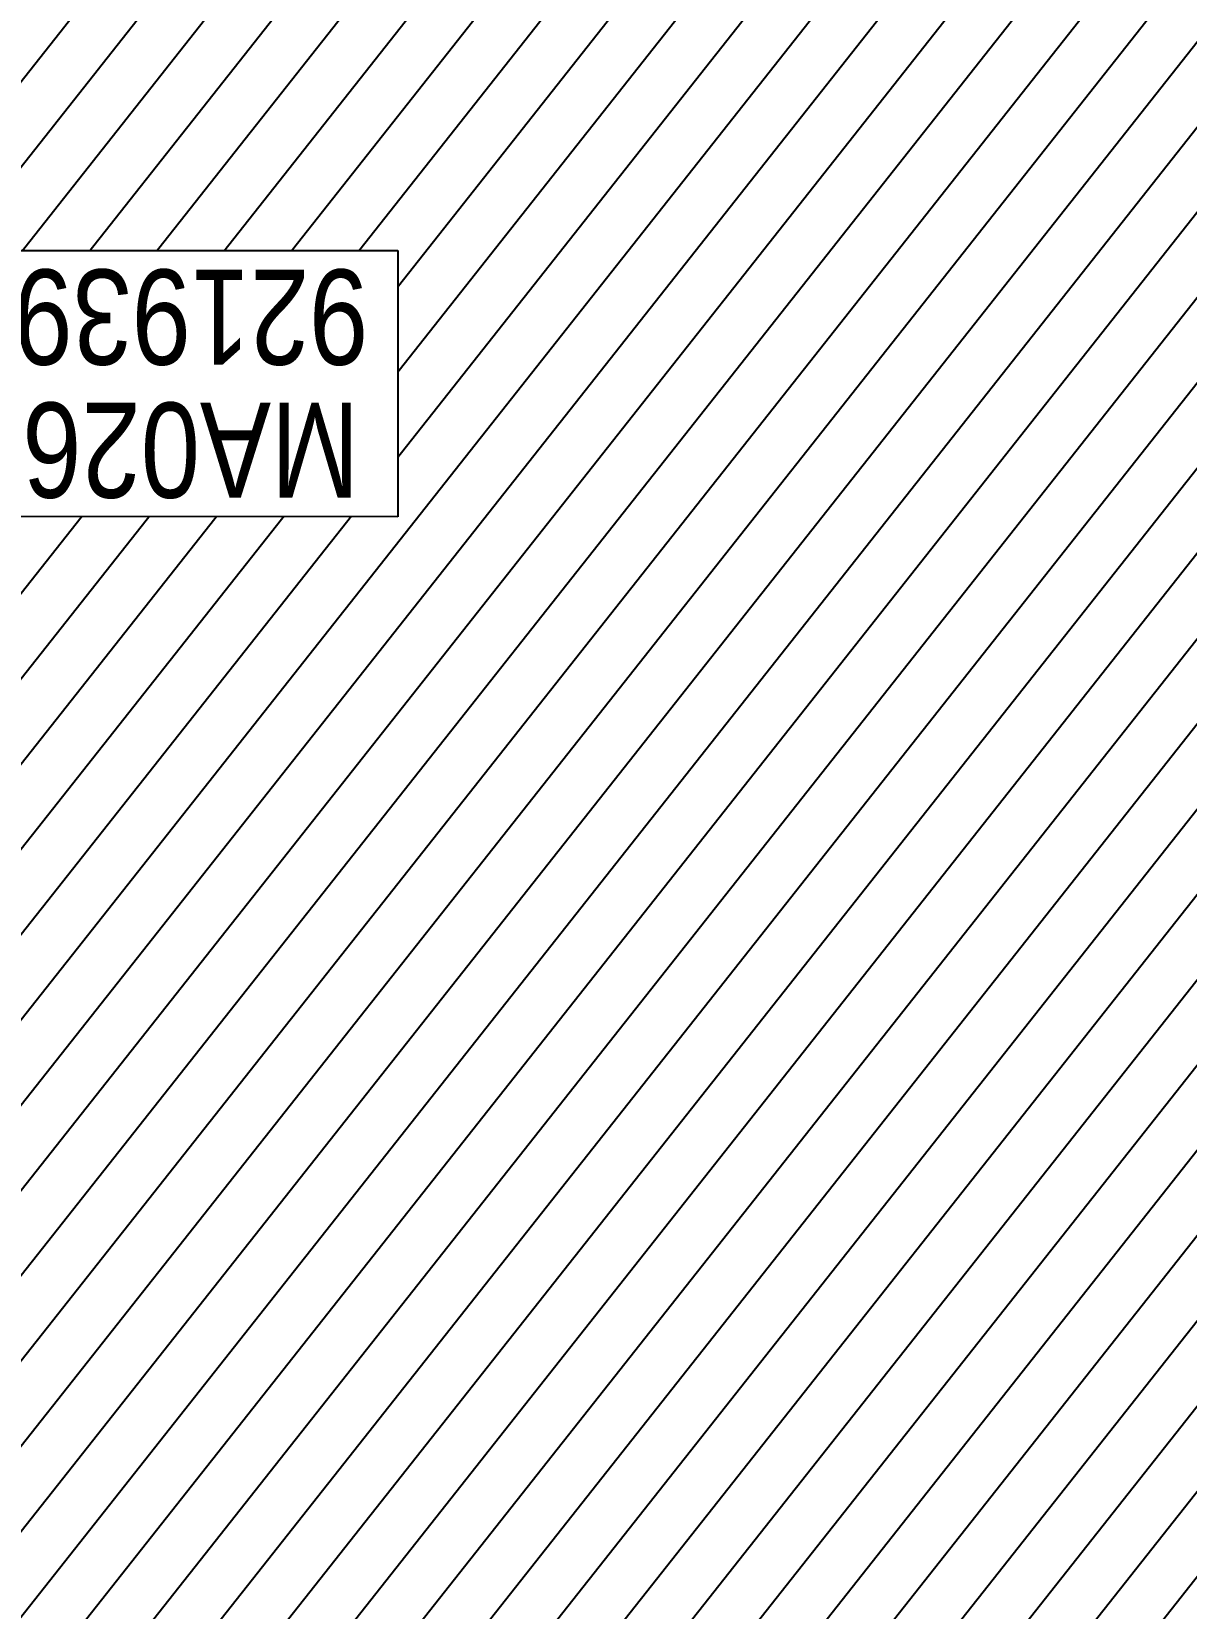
# Model space of a CAD drawing. Header units: centimetres. Extents: x -6122352 to 4157695, y -1694241 to 1947892.
# Drawn here: x 207591 to 213053, y -168375 to -160911 of the extents above; entities that cross this region are included whole.
import ezdxf
from ezdxf.xclip import XClip

# ---------------------------------------------------------------- set-up
doc = ezdxf.new("R2010")
doc.units = ezdxf.units.CM
doc.header["$MEASUREMENT"] = 0
doc.header["$XCLIPFRAME"] = 2
for name, pattern in [('DASHED2', [0.375, 0.25, -0.125]), ('XR-AR-END-SETTING OUT PLAN$0$23585-XR-AR-END-GROUND FLOOR$0$23261-XR-AR-SI-GF$0$HIDDEN', [0.375, 0.25, -0.125]), ('XR-AR-END-SETTING OUT PLAN$0$23585-XR-AR-END-GROUND FLOOR$0$945-4P-1-101-GROUND FLOOR PLAN$0$XR-MIDDLE-GROUND FLOOR PLAN$0$HIDDEN2', [0.1875, 0.125, -0.0625]), ('XR-AR-END-SETTING OUT PLAN$0$23585-XR-AR-END-GROUND FLOOR$0$HIDDEN', [0.375, 0.25, -0.125]), ('XR-AR-END-SETTING OUT PLAN$0$23585-XR-AR-END-GROUND FLOOR$0$XR-END-GROUND FLOOR PLAN$0$HIDDEN', [9.525, 6.35, -3.175]), ('XR-AR-END-SETTING OUT PLAN$0$23585-XR-AR-END-GROUND FLOOR$0$XR-END-GROUND FLOOR PLAN$0$HIDDEN2', [0.1875, 0.125, -0.0625]), ('XR-AR-MID-SETTING OUT FOR MASTER$0$23585-XR-AR-MID-GROUND FLOOR$0$23261-XR-AR-SI-GF$0$HIDDEN', [0.375, 0.25, -0.125]), ('XR-AR-MID-SETTING OUT FOR MASTER$0$23585-XR-AR-MID-GROUND FLOOR$0$945-4P-1-101-GROUND FLOOR PLAN$0$XR-MIDDLE-GROUND FLOOR PLAN$0$HIDDEN', [9.525, 6.35, -3.175]), ('XR-AR-MID-SETTING OUT FOR MASTER$0$23585-XR-AR-MID-GROUND FLOOR$0$945-4P-1-101-GROUND FLOOR PLAN$0$XR-MIDDLE-GROUND FLOOR PLAN$0$HIDDEN2', [0.1875, 0.125, -0.0625])]:
    doc.linetypes.add(name, pattern=pattern)
doc.layers.add('23585-XR-AR-DAMAC PLOT LIMITS$0$1-End units', color=7, linetype='Continuous', lineweight=5, true_color=0xf8991e)
for name, color, linetype, lineweight in [('23585-XR-AR-DAMAC PLOT LIMITS$0$1-Mid units', 41, 'Continuous', 5), ('@ Foundations', 4, 'DASHED2', 50), ('A-ANNO-TEXT', 3, 'Continuous', 25), ('XR-AR-END-SETTING OUT PLAN$0$23585-XR-AR-END-GROUND FLOOR$0$A-DOOR-FULL', 1, 'Continuous', 9), ('XR-AR-END-SETTING OUT PLAN$0$23585-XR-AR-END-GROUND FLOOR$0$A-FLOR-OVHD', 9, 'XR-AR-END-SETTING OUT PLAN$0$23585-XR-AR-END-GROUND FLOOR$0$23261-XR-AR-SI-GF$0$HIDDEN', 15), ('XR-AR-END-SETTING OUT PLAN$0$23585-XR-AR-END-GROUND FLOOR$0$A-FLOR-UNDR', 8, 'XR-AR-END-SETTING OUT PLAN$0$23585-XR-AR-END-GROUND FLOOR$0$HIDDEN', 5), ('XR-AR-END-SETTING OUT PLAN$0$23585-XR-AR-END-GROUND FLOOR$0$A-GLAZ-SILL', 8, 'Continuous', 5), ('XR-AR-END-SETTING OUT PLAN$0$23585-XR-AR-END-GROUND FLOOR$0$A-WALL', 7, 'Continuous', 30), ('XR-AR-END-SETTING OUT PLAN$0$23585-XR-AR-END-GROUND FLOOR$0$A-WALL-FNSH', 9, 'Continuous', 5), ('XR-AR-END-SETTING OUT PLAN$0$23585-XR-AR-END-GROUND FLOOR$0$S-COLS', 51, 'Continuous', 40), ('XR-AR-END-SETTING OUT PLAN$0$23585-XR-AR-END-GROUND FLOOR$0$S-COLS-PATT', 8, 'Continuous', 5), ('XR-AR-MID-SETTING OUT FOR MASTER$0$23585-XR-AR-MID-GROUND FLOOR$0$$A-WALL', 1, 'Continuous', 5), ('XR-AR-MID-SETTING OUT FOR MASTER$0$23585-XR-AR-MID-GROUND FLOOR$0$A-DOOR-FULL', 1, 'Continuous', 9), ('XR-AR-MID-SETTING OUT FOR MASTER$0$23585-XR-AR-MID-GROUND FLOOR$0$A-FLOR-OVHD', 9, 'XR-AR-MID-SETTING OUT FOR MASTER$0$23585-XR-AR-MID-GROUND FLOOR$0$23261-XR-AR-SI-GF$0$HIDDEN', 15), ('XR-AR-MID-SETTING OUT FOR MASTER$0$23585-XR-AR-MID-GROUND FLOOR$0$A-GLAZ-SILL', 8, 'Continuous', 5), ('XR-AR-MID-SETTING OUT FOR MASTER$0$23585-XR-AR-MID-GROUND FLOOR$0$A-WALL', 7, 'Continuous', 30), ('XR-AR-MID-SETTING OUT FOR MASTER$0$23585-XR-AR-MID-GROUND FLOOR$0$A-WALL-FNSH', 9, 'Continuous', 5), ('XR-AR-MID-SETTING OUT FOR MASTER$0$23585-XR-AR-MID-GROUND FLOOR$0$S-COLS', 51, 'Continuous', 40)]:
    doc.layers.add(name, color=color, linetype=linetype, lineweight=lineweight)
for name, color, linetype in [('@MI-REF LAYER', 7, 'Continuous'), ('B_TH_6', 7, 'Continuous'), ('XR-AR-END-SETTING OUT PLAN$0$23585-XR-AR-END-GROUND FLOOR$0$A-Flor-Hral', 3, 'Continuous'), ('XR-AR-END-SETTING OUT PLAN$0$23585-XR-AR-END-GROUND FLOOR$0$A-Flor-Strs', 1, 'Continuous'), ('XR-AR-MID-SETTING OUT FOR MASTER$0$23585-XR-AR-MID-GROUND FLOOR$0$A-Flor-Hral', 3, 'Continuous'), ('XR-AR-MID-SETTING OUT FOR MASTER$0$23585-XR-AR-MID-GROUND FLOOR$0$A-Flor-Strs', 1, 'Continuous'), ('XR-AR-MID-SETTING OUT FOR MASTER$0$23585-XR-AR-MID-GROUND FLOOR$0$G-SHAD-20', 251, 'Continuous'), ('XR-AR-MID-SETTING OUT FOR MASTER$0$23585-XR-AR-MID-GROUND FLOOR$0$GS-HATCH-FLOOR TILE', 251, 'Continuous')]:
    doc.layers.add(name, color=color, linetype=linetype)
doc.styles.add('Xref group 33-41$0$Overall SOP Plan$0$LAC-609-NG10-1-XREF-GRID-125SC$0$GRID-DIM-NO', font='arial.ttf', dxfattribs={"width": 0.8})

# ---------------------------------------------------------------- blocks, each defined once
blk = doc.blocks.new('23585-XR-AR-DAMAC PLOT LIMITS')
at = {"layer": '23585-XR-AR-DAMAC PLOT LIMITS$0$1-End units', "color": 251, "true_color": 0x636466}
blk.add_lwpolyline([(496656.7965, 2768927.4991), (496639.1013, 2768943.7127), (496645.2829, 2768950.4591), (496662.9781, 2768934.2455)], close=True, dxfattribs=at)
at = {"layer": '23585-XR-AR-DAMAC PLOT LIMITS$0$1-Mid units', "color": 251, "true_color": 0x636466}
blk.add_lwpolyline([(496662.9781, 2768934.2455), (496645.2829, 2768950.4591), (496649.3363, 2768954.8829), (496667.0315, 2768938.6693)], close=True, dxfattribs=at)
blk = doc.blocks.new('A$Cf093b529')
at = {"layer": 'A-ANNO-TEXT'}
blk.add_blockref('23585-XR-AR-DAMAC PLOT LIMITS', (-495391.9901, -2768603.4419), dxfattribs=at)
blk = doc.blocks.new('*U36')
at = {"linetype": 'XR-AR-END-SETTING OUT PLAN$0$23585-XR-AR-END-GROUND FLOOR$0$XR-END-GROUND FLOOR PLAN$0$HIDDEN', "ltscale": 0.2}
blk.add_lwpolyline([(672.5, 0, 0, 0, 0), (125, 0, 16.7, 16.7, 0), (62.5, -171.7, 16.7, 16.7, 0), (-62.5, 171.7, 16.7, 16.7, 0), (-125, 0, 0, 0, 0), (-771.8, 0, 0, 0, 0)], format="xyseb", dxfattribs=at)
blk = doc.blocks.new('*U131')
for points in [[(91, 0), (41, 0), (41, 1021), (91, 1021)], [(0, 0), (38, 0), (38, -50), (50, -50), (50, -122.2), (0, -122.2)], [(1100, 0), (1062, 0), (1062, -50), (1050, -50), (1050, -122.2), (1100, -122.2)]]:
    blk.add_lwpolyline(points, close=True)
at = {"color": 8, "linetype": 'XR-AR-END-SETTING OUT PLAN$0$23585-XR-AR-END-GROUND FLOOR$0$XR-END-GROUND FLOOR PLAN$0$HIDDEN2'}
blk.add_arc((41, 0), 1021, 0, 90, dxfattribs=at)
at = {"layer": 'XR-AR-END-SETTING OUT PLAN$0$23585-XR-AR-END-GROUND FLOOR$0$A-GLAZ-SILL', "linetype": 'XR-AR-END-SETTING OUT PLAN$0$23585-XR-AR-END-GROUND FLOOR$0$945-4P-1-101-GROUND FLOOR PLAN$0$XR-MIDDLE-GROUND FLOOR PLAN$0$HIDDEN2', "ltscale": 3}
blk.add_lwpolyline([(0, 0), (1100, 0), (1100, -122.2), (0, -122.2)], close=True, dxfattribs=at)
blk = doc.blocks.new('XR-AR-END-SETTING OUT PLAN$0$23585-XR-AR-END-GROUND FLOOR$0$A$C75a8815d')
at = {"layer": 'XR-AR-END-SETTING OUT PLAN$0$23585-XR-AR-END-GROUND FLOOR$0$S-COLS', "color": 252, "lineweight": 30}
blk.add_lwpolyline([(6049.9, 10644.6), (6049.9, 9444.6), (6249.9, 9444.6), (6249.9, 10644.6)], close=True, dxfattribs=at)
blk = doc.blocks.new('XR-AR-END-SETTING OUT PLAN')
at = {"layer": 'XR-AR-END-SETTING OUT PLAN$0$23585-XR-AR-END-GROUND FLOOR$0$A-Flor-Hral', "color": 8}
for p, q in [((7060.1, 13800), (9050.1, 13800)), ((7060.1, 13750), (7060.1, 13800)), ((7060.1, 13750), (9050.1, 13750)), ((7060.1, 12850), (8050.1, 12850)), ((7060.1, 12800), (7060.1, 12850)), ((8050.1, 11545), (8050.1, 12850)), ((7060.1, 12800), (8000.1, 12800)), ((8000.1, 11526.8), (8000.1, 12800))]:
    blk.add_line(p, q, dxfattribs=at)
at = {"layer": 'XR-AR-END-SETTING OUT PLAN$0$23585-XR-AR-END-GROUND FLOOR$0$A-Flor-Strs', "color": 8}
for p, q in [((7110.1, 13850), (9050.1, 13850)), ((7110.1, 13800), (7110.1, 13850)), ((7390.1, 13800), (7390.1, 13850)), ((7670.1, 13800), (7670.1, 13850)), ((7950.1, 13800), (7950.1, 13850)), ((7110.1, 12850), (7110.1, 13750)), ((7390.1, 12850), (7390.1, 13750)), ((7670.1, 12850), (7670.1, 13750)), ((7950.1, 12850), (7950.1, 13750)), ((7110.1, 12750), (7110.1, 12800)), ((7390.1, 12750), (7390.1, 12800)), ((7670.1, 12750), (7670.1, 12800)), ((7950.1, 12800), (7950.1, 11508.5)), ((7950.1, 12750), (8000.1, 12750)), ((8050.1, 12750), (9050.1, 12750)), ((8000.1, 12470), (7950.1, 12470)), ((8050.1, 12470), (9050.1, 12470)), ((8000.1, 12190), (7950.1, 12190)), ((8050.1, 12190), (9050.1, 12190)), ((8000.1, 11910), (7950.1, 11910)), ((8050.1, 11910), (9050.1, 11910)), ((8000.1, 11630), (7950.1, 11630)), ((8050.1, 11630), (8280.1, 11630))]:
    blk.add_line(p, q, dxfattribs=at)
at = {"layer": 'XR-AR-END-SETTING OUT PLAN$0$23585-XR-AR-END-GROUND FLOOR$0$A-Flor-Strs', "color": 8, "linetype": 'XR-AR-END-SETTING OUT PLAN$0$23585-XR-AR-END-GROUND FLOOR$0$XR-END-GROUND FLOOR PLAN$0$HIDDEN', "ltscale": 0.1}
for p, q in [((8280.1, 11630), (8413.8, 11630)), ((8500, 11630), (9050.1, 11630)), ((7950.1, 11508.5), (7950.1, 8110)), ((8000.1, 9060), (8000.1, 11526.8)), ((8050.1, 9010), (8050.1, 11545)), ((8000.1, 11350), (7950.1, 11350)), ((8050.1, 11350), (9050.1, 11350)), ((8000.1, 11070), (7950.1, 11070)), ((8050.1, 11070), (9050.1, 11070)), ((8000.1, 10790), (7950.1, 10790)), ((8050.1, 10790), (9050.1, 10790)), ((8000.1, 10510), (7950.1, 10510)), ((8050.1, 10510), (9050.1, 10510)), ((8000.1, 10230), (7950.1, 10230)), ((8050.1, 10230), (9030.1, 10230))]:
    blk.add_line(p, q, dxfattribs=at)
at = {"layer": 'XR-AR-END-SETTING OUT PLAN$0$23585-XR-AR-END-GROUND FLOOR$0$A-Flor-Strs', "color": 8}
for points in [[(8550.1, 12190), (8550.1, 13300), (7110.1, 13300)], [(8413.8, 11630), (8500.1, 11630)]]:
    blk.add_lwpolyline(points, dxfattribs=at)
at = {"layer": 'XR-AR-END-SETTING OUT PLAN$0$23585-XR-AR-END-GROUND FLOOR$0$A-Flor-Strs', "color": 8, "const_width": 20}
blk.add_lwpolyline([(8325.1, 12330), (8550.1, 12190), (8775.1, 12330)], dxfattribs=at)
at = {"layer": 'XR-AR-END-SETTING OUT PLAN$0$23585-XR-AR-END-GROUND FLOOR$0$A-Flor-Strs', "color": 8}
blk.add_circle((7110.1, 13300), 41.8, dxfattribs=at)
at = {"layer": 'XR-AR-END-SETTING OUT PLAN$0$23585-XR-AR-END-GROUND FLOOR$0$A-FLOR-UNDR', "color": 8, "ltscale": 5}
blk.add_line((7950.1, 12650), (9050.1, 12650), dxfattribs=at)
at = {"layer": 'XR-AR-END-SETTING OUT PLAN$0$23585-XR-AR-END-GROUND FLOOR$0$A-WALL', "color": 8}
for points in [[(9250.1, 6650), (9050.1, 6650), (9050.1, 8750), (6850.1, 8750), (6850.1, 8700), (6750.1, 8700), (6750.1, 8750), (6650.1, 8750), (6650.1, 8850), (6950.1, 8850), (6950.1, 8900), (7050.1, 8900), (7050.1, 8850), (9050.1, 8850), (9050.1, 10350), (7050.1, 10350), (7050.1, 9800), (6950.1, 9800), (6950.1, 10550), (7050.1, 10550), (7050.1, 10450), (9050.1, 10450), (9049.9, 19523.4), (9250, 19523.4)], [(7150.1, 12100), (7100.1, 12100), (7100.1, 11550), (7150.1, 11550)]]:
    blk.add_lwpolyline(points, close=True, dxfattribs=at)
for points in [[(7250.1, 12200), (7250.1, 11450), (6950.1, 11450), (6950.1, 12750), (7950.1, 12750), (7950.1, 12650), (7100.1, 12650), (7100.1, 12200), (7250.1, 12200), (7250.1, 12200), (7250.1, 12200)], [(7050.1, 10450), (7050.1, 10350)], [(9050.1, 10450), (9050.1, 10350)]]:
    blk.add_lwpolyline(points, dxfattribs=at)
at = {"layer": 'XR-AR-END-SETTING OUT PLAN$0$23585-XR-AR-END-GROUND FLOOR$0$A-WALL-FNSH', "color": 8}
blk.add_lwpolyline([(6981.5, 9800), (7070.1, 9800), (7070.1, 10330), (9030.1, 10330), (9030.1, 8870), (7070.1, 8870), (7070.1, 8900), (7050.1, 8900)], dxfattribs=at)
at = {"layer": 'XR-AR-END-SETTING OUT PLAN$0$23585-XR-AR-END-GROUND FLOOR$0$S-COLS-PATT', "color": 8}
for p, q in [((7100.1, 12100), (7137.4, 12100)), ((7141.9, 12100), (7150.1, 12100)), ((7200.1, 12100), (7250.1, 12100))]:
    blk.add_line(p, q, dxfattribs=at)
at = {"layer": 'XR-AR-END-SETTING OUT PLAN$0$23585-XR-AR-END-GROUND FLOOR$0$A-DOOR-FULL', "color": 8, "xscale": -0.8181818181818169, "yscale": 0.8181818181818169, "zscale": 0.8181818181818167, "rotation": 270}
blk.add_blockref('*U131', (7050.1, 10550), dxfattribs=at)
at = {"layer": 'XR-AR-END-SETTING OUT PLAN$0$23585-XR-AR-END-GROUND FLOOR$0$A-FLOR-OVHD', "color": 8, "xscale": -0.999999999999999, "rotation": 199.9831065219304}
blk.add_blockref('*U36', (8500, 11710), dxfattribs=at)
at = {"layer": 'XR-AR-END-SETTING OUT PLAN$0$23585-XR-AR-END-GROUND FLOOR$0$S-COLS-PATT', "color": 8}
blk.add_blockref('XR-AR-END-SETTING OUT PLAN$0$23585-XR-AR-END-GROUND FLOOR$0$A$C75a8815d', (3000.1, 5500), dxfattribs=at)
blk = doc.blocks.new('END UNIT')
at = {"xscale": 0.001, "yscale": 0.001, "zscale": 0.001}
blk.add_blockref('XR-AR-END-SETTING OUT PLAN', (-9.1502, 0), dxfattribs=at)
blk = doc.blocks.new('XR-AR-MID-SETTING OUT FOR MASTER$0$23585-XR-AR-MID-GROUND FLOOR$0$945-4P-1-101-GROUND FLOOR PLAN$0$XR-MIDDLE-GROUND FLOOR PLAN$0$BREAK LINE1')
blk.add_lwpolyline([(648.2, -6.2, 0, 0, 0), (100.8, -6.2, 16.7, 16.7, 0), (38.3, -177.9, 16.7, 16.7, 0), (-86.7, 165.6, 16.7, 16.7, 0), (-149.2, -6.2, 0, 0, 0), (-912.1, -6.2, 0, 0, 0)], format="xyseb")
blk = doc.blocks.new('XR-AR-MID-SETTING OUT FOR MASTER$0$23585-XR-AR-MID-GROUND FLOOR$0$945-4P-1-101-GROUND FLOOR PLAN$0$XR-MIDDLE-GROUND FLOOR PLAN$0$WRFWF')
at = {"layer": 'XR-AR-MID-SETTING OUT FOR MASTER$0$23585-XR-AR-MID-GROUND FLOOR$0$A-FLOR-OVHD', "linetype": 'XR-AR-MID-SETTING OUT FOR MASTER$0$23585-XR-AR-MID-GROUND FLOOR$0$945-4P-1-101-GROUND FLOOR PLAN$0$XR-MIDDLE-GROUND FLOOR PLAN$0$HIDDEN', "ltscale": 0.1}
for p, q in [((9250, 14090), (9250, 9909.4)), ((10350, 14089.4), (9250, 14089.4)), ((10350, 13809.4), (9250, 13809.4)), ((10350, 13529.4), (9250, 13529.4)), ((10350, 13249.4), (9250, 13249.4)), ((10350, 12969.4), (9250, 12969.4)), ((10350, 12689.4), (9250, 12689.4)), ((10350, 12409.4), (9250, 12409.4)), ((10350, 12129.4), (9250, 12129.4)), ((10350, 11849.4), (9250, 11849.4)), ((10350, 11569.4), (9250, 11569.4)), ((10350, 11289.4), (9250, 11289.4)), ((10350, 11009.4), (9250, 11009.4)), ((10350, 11009.4), (10350, 9909.4)), ((10350, 9909.4), (9250, 9909.4))]:
    blk.add_line(p, q, dxfattribs=at)
blk.add_lwpolyline([(10350, 14370), (10350, 11009.4)], dxfattribs=at)
blk = doc.blocks.new('XR-AR-MID-SETTING OUT FOR MASTER$0$23585-XR-AR-MID-GROUND FLOOR$0$945-4P-1-101-GROUND FLOOR PLAN$0$XR-MIDDLE-GROUND FLOOR PLAN$0$ASDASDASD')
blk.add_wipeout([(-42428.5, 24502.3), (-42278.5, 24502.3), (-42278.5, 24052.3), (-42428.5, 24052.3)])
blk.add_hatch(color=256).paths.add_polyline_path([(-42428.5, 24502.3), (-42278.5, 24502.3), (-42428.5, 24052.3)])
for p, q in [((-42278.5, 24502.3), (-42428.5, 24502.3)), ((-42428.5, 24502.3), (-42428.5, 24052.3)), ((-42428.5, 24052.3), (-42278.5, 24502.3)), ((-42278.5, 24052.3), (-42278.5, 24502.3)), ((-42428.5, 24052.3), (-42278.5, 24052.3))]:
    blk.add_line(p, q)
blk = doc.blocks.new('*U130')
for points in [[(91, 0), (41, 0), (41, 1021), (91, 1021)], [(0, 0), (38, 0), (38, -50), (50, -50), (50, -122.2), (0, -122.2)], [(1100, 0), (1062, 0), (1062, -50), (1050, -50), (1050, -122.2), (1100, -122.2)]]:
    blk.add_lwpolyline(points, close=True)
at = {"color": 8, "linetype": 'XR-AR-MID-SETTING OUT FOR MASTER$0$23585-XR-AR-MID-GROUND FLOOR$0$945-4P-1-101-GROUND FLOOR PLAN$0$XR-MIDDLE-GROUND FLOOR PLAN$0$HIDDEN2'}
blk.add_arc((41, 0), 1021, 0, 90, dxfattribs=at)
at = {"layer": 'XR-AR-MID-SETTING OUT FOR MASTER$0$23585-XR-AR-MID-GROUND FLOOR$0$A-GLAZ-SILL', "linetype": 'XR-AR-MID-SETTING OUT FOR MASTER$0$23585-XR-AR-MID-GROUND FLOOR$0$945-4P-1-101-GROUND FLOOR PLAN$0$XR-MIDDLE-GROUND FLOOR PLAN$0$HIDDEN2', "ltscale": 3}
blk.add_lwpolyline([(0, 0), (1100, 0), (1100, -122.2), (0, -122.2)], close=True, dxfattribs=at)
blk = doc.blocks.new('XR-AR-MID-SETTING OUT FOR MASTER$0$23585-XR-AR-MID-GROUND FLOOR$0$A$C08698786')
at = {"layer": 'XR-AR-MID-SETTING OUT FOR MASTER$0$23585-XR-AR-MID-GROUND FLOOR$0$S-COLS', "color": 252, "lineweight": 30}
blk.add_lwpolyline([(-100.1, 16144.6), (-100.1, 14944.6), (99.9, 14944.6), (99.9, 16144.6)], close=True, dxfattribs=at)
blk = doc.blocks.new('XR-AR-MID-SETTING OUT FOR MASTER')
at = {"layer": 'XR-AR-MID-SETTING OUT FOR MASTER$0$23585-XR-AR-MID-GROUND FLOOR$0$A-Flor-Hral', "color": 8}
blk.add_lwpolyline([(100, 14902.7), (2090, 14902.7), (2090, 14852.7), (100, 14852.7)], dxfattribs=at)
at = {"layer": 'XR-AR-MID-SETTING OUT FOR MASTER$0$23585-XR-AR-MID-GROUND FLOOR$0$A-Flor-Strs', "color": 8}
for p, q in [((2040, 14952.7), (100, 14952.7)), ((1200, 14952.7), (1200, 14902.7)), ((1480, 14952.7), (1480, 14902.7)), ((1760, 14952.7), (1760, 14902.7)), ((2040, 14952.7), (2040, 14902.7)), ((1200, 14852.7), (1200, 13952.7)), ((1480, 14852.7), (1480, 13952.7)), ((1760, 14852.7), (1760, 13952.7)), ((2040, 14852.7), (2040, 13952.7)), ((1480, 13902.7), (1480, 13852.7)), ((1760, 13902.7), (1760, 13852.7)), ((2040, 13902.7), (2040, 13852.7)), ((1100, 13852.7), (100, 13852.7)), ((1200, 13852.7), (1200, 13573.2)), ((1100, 13572.7), (100, 13572.7)), ((1200, 13572.7), (1150, 13572.7))]:
    blk.add_line(p, q, dxfattribs=at)
blk.add_lwpolyline([(1200, 13902.7), (1200, 13852.7), (1150, 13852.7)], dxfattribs=at)
at = {"layer": 'XR-AR-MID-SETTING OUT FOR MASTER$0$23585-XR-AR-MID-GROUND FLOOR$0$A-Flor-Strs', "color": 8, "const_width": 15}
blk.add_lwpolyline([(455.2, 13685.2), (650, 13572.7), (844.9, 13685.2)], dxfattribs=at)
at = {"layer": 'XR-AR-MID-SETTING OUT FOR MASTER$0$23585-XR-AR-MID-GROUND FLOOR$0$A-Flor-Strs', "color": 8}
blk.add_circle((2040, 14402.7), 45, dxfattribs=at)
at = {"layer": 'XR-AR-MID-SETTING OUT FOR MASTER$0$23585-XR-AR-MID-GROUND FLOOR$0$A-WALL', "color": 8}
blk.add_lwpolyline([(1950, 13202.6), (2000, 13202.6), (2000, 13652.6), (1950, 13652.6)], close=True, dxfattribs=at)
blk.add_lwpolyline([(2100, 11050), (2100, 10950)], dxfattribs=at)
at = {"layer": 'XR-AR-MID-SETTING OUT FOR MASTER$0$23585-XR-AR-MID-GROUND FLOOR$0$A-WALL-FNSH', "color": 8}
for points in [[(2080, 10930), (120, 10930), (120, 8972.8), (1100, 8972.8), (1100, 8952.8)], [(2100, 9950), (2080, 9950), (2080, 10930)]]:
    blk.add_lwpolyline(points, dxfattribs=at)
at = {"layer": 'XR-AR-MID-SETTING OUT FOR MASTER$0$23585-XR-AR-MID-GROUND FLOOR$0$$A-WALL', "color": 8}
blk.add_blockref('XR-AR-MID-SETTING OUT FOR MASTER$0$23585-XR-AR-MID-GROUND FLOOR$0$945-4P-1-101-GROUND FLOOR PLAN$0$XR-MIDDLE-GROUND FLOOR PLAN$0$WRFWF', (-9150, -796.8), dxfattribs=at)
at = {"layer": 'XR-AR-MID-SETTING OUT FOR MASTER$0$23585-XR-AR-MID-GROUND FLOOR$0$A-DOOR-FULL', "color": 8, "xscale": 0.8181820445283869, "yscale": 0.8181820445283869, "zscale": 0.8181820445283869, "rotation": 90}
blk.add_blockref('*U130', (2100.1, 11150), dxfattribs=at)
at = {"layer": 'XR-AR-MID-SETTING OUT FOR MASTER$0$23585-XR-AR-MID-GROUND FLOOR$0$A-FLOR-OVHD', "color": 8, "linetype": 'XR-AR-MID-SETTING OUT FOR MASTER$0$23585-XR-AR-MID-GROUND FLOOR$0$23261-XR-AR-SI-GF$0$HIDDEN', "ltscale": 5, "xscale": -0.9999999999999997, "rotation": 194.2810957359752}
blk.add_blockref('XR-AR-MID-SETTING OUT FOR MASTER$0$23585-XR-AR-MID-GROUND FLOOR$0$945-4P-1-101-GROUND FLOOR PLAN$0$XR-MIDDLE-GROUND FLOOR PLAN$0$BREAK LINE1', (675, 13433.2), dxfattribs=at)
at = {"layer": 'XR-AR-MID-SETTING OUT FOR MASTER$0$23585-XR-AR-MID-GROUND FLOOR$0$G-SHAD-20', "color": 8}
blk.add_blockref('XR-AR-MID-SETTING OUT FOR MASTER$0$23585-XR-AR-MID-GROUND FLOOR$0$945-4P-1-101-GROUND FLOOR PLAN$0$XR-MIDDLE-GROUND FLOOR PLAN$0$ASDASDASD', (44478.5, -10849.7), dxfattribs=at)
at = {"layer": 'XR-AR-MID-SETTING OUT FOR MASTER$0$23585-XR-AR-MID-GROUND FLOOR$0$A-Flor-Hral', "color": 8}
blk.add_lwpolyline([(1150, 13560.5), (1150, 13902.7), (2090, 13902.7), (2090, 13952.7), (1100, 13952.7), (1100, 13547.8)], dxfattribs=at)
at = {"layer": 'XR-AR-MID-SETTING OUT FOR MASTER$0$23585-XR-AR-MID-GROUND FLOOR$0$A-Flor-Strs', "color": 8}
blk.add_lwpolyline([(650, 13572.7), (650, 14402.7), (2040, 14402.7)], dxfattribs=at)
at = {"layer": 'XR-AR-MID-SETTING OUT FOR MASTER$0$23585-XR-AR-MID-GROUND FLOOR$0$A-WALL', "color": 8}
for points in [[(100, 19472.7), (-100, 19472.7), (-100, 5500), (100, 5500), (100, 8850.1), (1100, 8850.1), (1100, 8950.1), (100, 8950.1), (100, 10950), (2100, 10950), (2100, 9950.1), (2200, 9950.1), (2200.1, 11150), (2100.1, 11150), (2100, 11050), (100, 11050)], [(2200, 13652.6), (2200, 13652.6), (2200, 13852.6), (1200, 13852.7), (1200, 13752.7), (1850, 13752.6), (1850, 13102.6), (2100.1, 13102.6), (2100.1, 12652.6), (1950, 12652.6), (1950, 12552.4), (2100.1, 12552.4), (2100, 12050), (2200, 12050), (2200, 13202.6), (2050, 13202.6), (2050, 13652.6), (2200, 13652.6)]]:
    blk.add_lwpolyline(points, close=True, dxfattribs=at)
at = {"layer": 'XR-AR-MID-SETTING OUT FOR MASTER$0$23585-XR-AR-MID-GROUND FLOOR$0$GS-HATCH-FLOOR TILE', "color": 8}
blk.add_blockref('XR-AR-MID-SETTING OUT FOR MASTER$0$23585-XR-AR-MID-GROUND FLOOR$0$A$C08698786', (0, 0), dxfattribs=at)
blk = doc.blocks.new('MID UNIT')
at = {"xscale": 0.001, "yscale": 0.001, "zscale": 0.001}
blk.add_blockref('XR-AR-MID-SETTING OUT FOR MASTER', (0, 0), dxfattribs=at)
blk = doc.blocks.new('TH_6')
at = {"xscale": -1}
blk.add_blockref('END UNIT', (495838.3054, 2769163.9966), dxfattribs=at)
blk.add_blockref('MID UNIT', (495838.3054, 2769163.9966), dxfattribs=at)
blk = doc.blocks.new('23585-XR-AR-MALDIVE-3$0$TH_6')
at = {"layer": 'B_TH_6', "xscale": 1.000019685734281, "yscale": 1.000019685734281, "zscale": 1.000019685734281}
blk.add_blockref('TH_6', (-9.7602, -54.513), dxfattribs=at)
at = {"layer": '@ Foundations', "linetype": 'DASHED2', "ltscale": 25}
blk.add_lwpolyline([(495839.6561, 2769177.7888), (495836.9561, 2769177.7888), (495836.9561, 2769183.1388), (495839.6561, 2769183.1388)], close=True, dxfattribs=at)

msp = doc.modelspace()

# ---------------------------------------------------------------- block references
at = {"layer": '@MI-REF LAYER', "xscale": 1000, "yscale": 1000, "zscale": 1000, "rotation": 312.4882903633292}
msp.add_blockref('A$Cf093b529', (-891608.73293, 539022.72011), dxfattribs=at)

# ---------------------------------------------------------------- next in the draw order: block references
at = {"layer": '@MI-REF LAYER'}
ref = msp.add_blockref('23585-XR-AR-MALDIVE-3$0$TH_6', (496524586.15946, 2768928032.72183), dxfattribs=dict(at, xscale=1000, yscale=1000, zscale=1000, rotation=179.9901620622459))
XClip(ref).set_block_clipping_path([(495847.3952198066, 2769187.9355630581), (495838.3190916902, 2769187.8967248513), (495832.3190833228, 2769187.8967248574), (495826.3192199203, 2769187.8968596635), (495820.3192130812, 2769187.8968501091), (495814.3192041675, 2769187.8968599862), (495808.3191952454, 2769187.8968599923), (495802.3191863215, 2769187.896859997), (495793.3573151571, 2769187.9368566284), (495793.3597128564, 2769163.9969128855), (495847.394775833, 2769163.9944282351)])

# ---------------------------------------------------------------- next in the draw order: wipeouts: each hides what was drawn before it
at = {"color": 10}
msp.add_wipeout([(204658.88339, -156284.44356), (204656.38786, -170557.99649), (210904.91618, -170559.08556), (210906.42862, -170258.43256), (246707.38373, -170264.54232), (246707.2836, -170565.21681), (252957.57214, -170566.11958), (252959.63251, -156292.73705), (204658.88958, -156284.44356)], dxfattribs=at).dxf.layer = '@MI-REF LAYER'

# ---------------------------------------------------------------- next in the draw order: hatches: boundary and pattern name
at = {"layer": '@MI-REF LAYER', "transparency": 33554508}
h = msp.add_hatch(dxfattribs=at)
h.set_pattern_fill('ANSI31', color=256, scale=2000, angle=186.72236)
h.paths.add_polyline_path([(204658.88863, -156284.44356), (204656.38786, -170557.99649), (210906.51157, -170557.62426), (210906.42863, -170258.44587), (246707.63459, -170264.59312), (246707.58297, -170565.21691), (252957.57212, -170566.29004), (252959.63375, -156292.73705)])

# ---------------------------------------------------------------- next in the draw order: texts
at = {"layer": '@MI-REF LAYER', "color": 7, "insert": (209233.32108, -163117.69641, -157.46104), "char_height": 450, "width": 2056.8768806, "attachment_point": 1, "rotation": 179.989162845, "line_spacing_factor": 0.839439, "style": 'Xref group 33-41$0$Overall SOP Plan$0$LAC-609-NG10-1-XREF-GRID-125SC$0$GRID-DIM-NO', "bg_fill": 19, "box_fill_scale": 1.2, "bg_fill_color": 256, "bg_fill_transparency": 0}
msp.add_mtext('\\pxqc;MA0266\\P9219396', dxfattribs=at)

doc.saveas('drawing.dxf')
